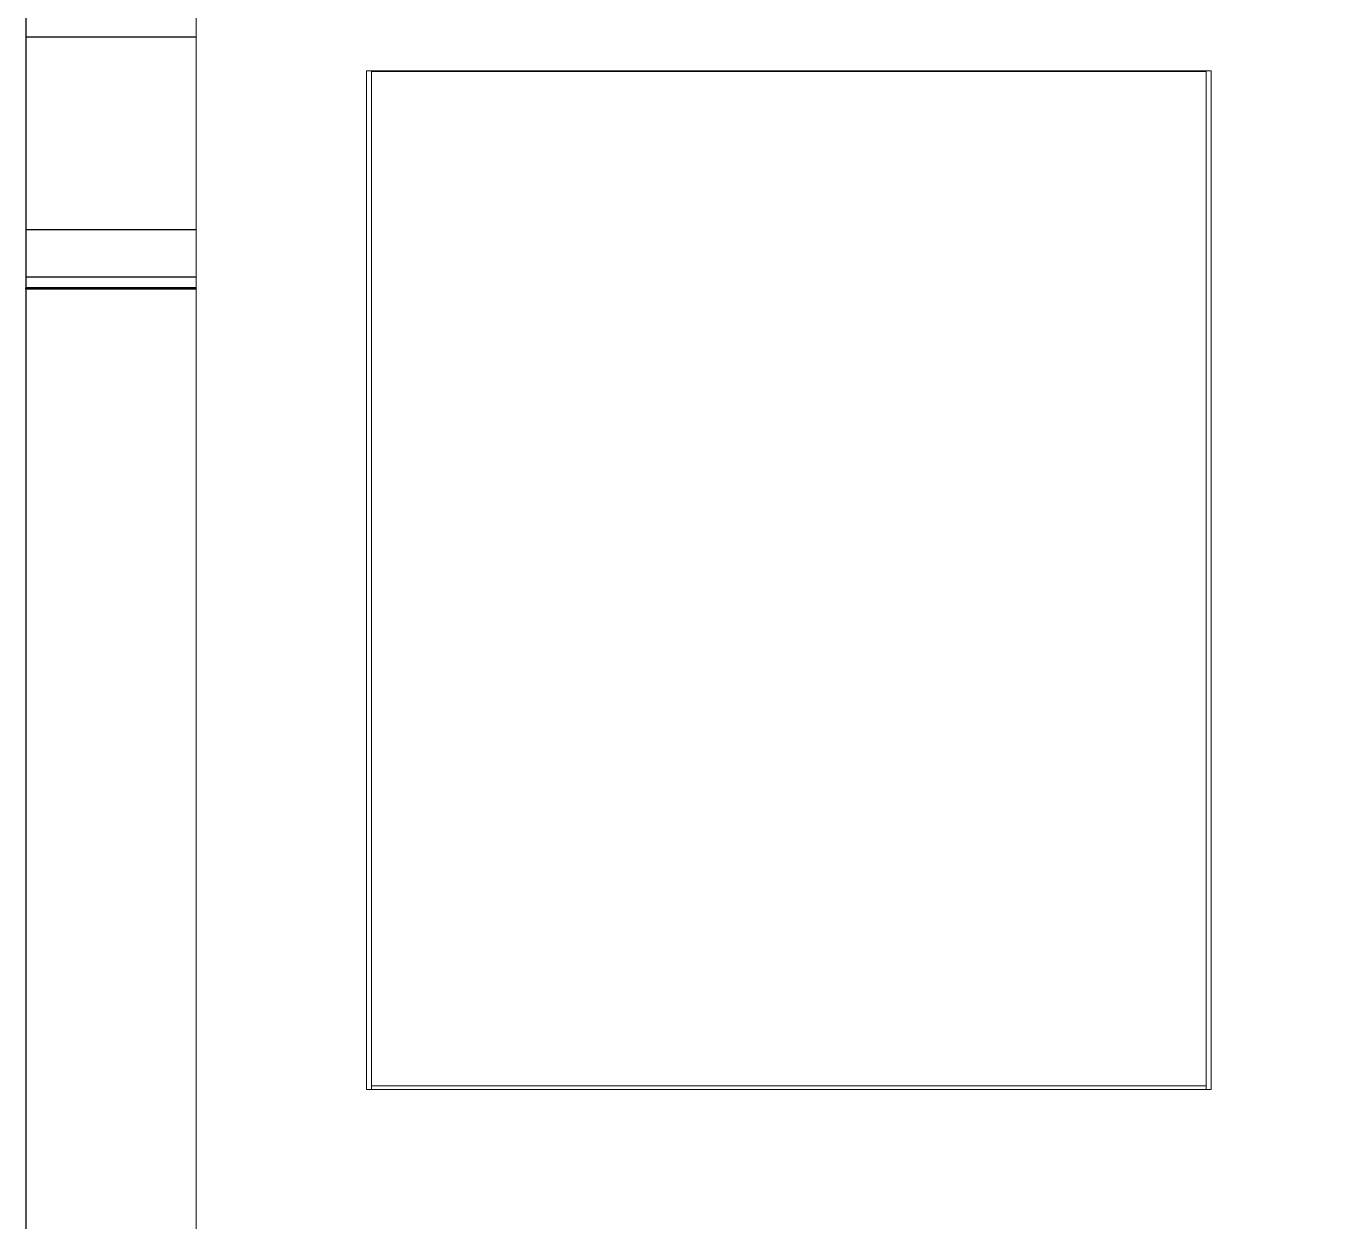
# Model space of a CAD drawing. Header units: millimetres. Extents: x 41350 to 54029, y 25852 to 34717.
# Drawn here: x 46874.4 to 46912.42, y 33514.54 to 33549.63 of the extents above; entities that cross this region are included whole.
import ezdxf

# ---------------------------------------------------------------- set-up
doc = ezdxf.new("R2010")
doc.units = ezdxf.units.MM
doc.set_wipeout_variables(frame=1)
doc.layers.add('! NO PLOT !', color=7, linetype='Continuous', true_color=0xff75dd, plot=False)
doc.layers.add('002-PI-Kabelska kanalica', color=150, linetype='Continuous')
doc.layers.add('004-PI-DIN Šina', color=3, linetype='Continuous')
doc.layers.add('SI-ORMAR-Oprema', color=30, linetype='Continuous', lineweight=5)

# ---------------------------------------------------------------- blocks, each defined once
blk = doc.blocks.new('*U554')
at = {"layer": '004-PI-DIN Šina'}
for p, q in [((-241.3, 57.789), (-241.3, 52.625)), ((-241.3, 52.625), (-241.3, 46.968)), ((45.323, 52.625), (-241.3, 52.625)), ((-241.3, 46.968), (-241.3, 45.572)), ((45.323, 46.968), (-241.3, 46.968)), ((-241.3, 45.572), (-241.3, 45.259)), ((45.323, 45.572), (-241.3, 45.572)), ((-241.3, 45.238), (-241.3, 45.259)), ((45.323, 45.259), (-241.3, 45.259)), ((-241.3, 45.238), (-241.3, 0)), ((-241.3, 45.238), (45.323, 45.238))]:
    blk.add_line(p, q, dxfattribs=at)
blk = doc.blocks.new('6ES7521-1BL00-0AB0')
at = {"layer": 'SI-ORMAR-Oprema'}
for p, q in [((-29.725, 48.929), (-29.725, 40.929)), ((-27.734, 48.929), (-29.725, 48.929)), ((-27.734, 48.929), (-27.734, 40.929)), ((-19.316, 48.929), (-19.316, 48.929)), ((-19.316, 48.929), (-17.4, 48.929)), ((-17.4, 48.929), (-19.316, 48.929)), ((-19.316, 48.929), (-19.316, 40.929)), ((-19.316, 46.433), (-27.734, 46.433)), ((-19.316, 40.929), (-29.725, 40.929)), ((-29.725, 40.929), (-29.725, 40.02)), ((-29.725, 40.02), (-29.725, 39.411)), ((-26.375, 40.02), (-29.725, 40.02)), ((-26.375, 40.02), (-26.375, 15.837)), ((-20.125, 37.279), (-20.125, 40.02)), ((-17.4, 40.02), (-20.125, 40.02)), ((-29.725, 38.929), (-29.725, 39.411)), ((-26.375, 39.411), (-29.725, 39.411)), ((-17.4, 39.411), (-20.125, 39.411)), ((-29.725, 38.929), (-29.725, 16.929)), ((-26.375, 38.929), (-29.725, 38.929)), ((-17.4, 38.929), (-20.125, 38.929)), ((-23.575, 29.431), (-23.575, 37.279)), ((-23.575, 37.279), (-22.375, 37.279)), ((-22.375, 37.279), (-22.375, 29.431)), ((-19.675, 37.279), (-20.125, 37.279)), ((-19.675, 18.579), (-19.675, 37.279)), ((-18.554, 36.979), (-18.554, 31.479)), ((-22.375, 29.431), (-23.575, 29.431)), ((-23.575, 18.581), (-23.575, 28.526)), ((-23.575, 28.526), (-22.375, 28.526)), ((-22.375, 28.526), (-22.375, 18.581)), ((-18.554, 18.979), (-18.554, 26.479)), ((-22.375, 18.581), (-23.575, 18.581)), ((-20.125, 15.837), (-20.125, 18.579)), ((-20.125, 18.579), (-19.675, 18.579)), ((-29.725, 16.929), (-29.725, 16.446)), ((-26.375, 16.929), (-29.725, 16.929)), ((-18.125, 16.929), (-20.125, 16.929)), ((-17.4, 16.929), (-18.125, 16.929)), ((-18.125, 16.8), (-18.125, 16.329)), ((-17.4, 16.8), (-18.125, 16.8)), ((-26.375, 16.446), (-29.725, 16.446)), ((-29.725, 16.446), (-29.725, 15.837)), ((-18.125, 16.446), (-20.125, 16.446)), ((-18.125, 16.329), (-18.125, -1.738)), ((-17.4, 16.329), (-18.125, 16.329)), ((-26.375, 15.837), (-29.725, 15.837)), ((-29.725, 15.837), (-29.725, 0.893)), ((-18.125, 15.837), (-20.125, 15.837))]:
    blk.add_line(p, q, dxfattribs=at)
for centre, start, end in [((-17.525, 36.979), 83.025, 180), ((-17.525, 31.479), 180, 276.975), ((-17.525, 26.479), 83.025, 180), ((-17.525, 18.979), 180, 276.975)]:
    blk.add_arc(centre, 1.029, start, end, dxfattribs=at)
blk.add_open_spline([(-18.125, 16.929), (-18.125, 16.929), (-18.125, 16.919), (-18.125, 16.876), (-18.125, 16.828), (-18.125, 16.8)], degree=3, dxfattribs=at)
blk = doc.blocks.new('6ES7513-1AM03-0AB0')
blk.add_wipeout([(-17.4, 66.85), (17.4, 66.85), (17.4, -80.15), (-17.4, -80.15)]).dxf.layer = 'SI-ORMAR-Oprema'
at = {"layer": 'SI-ORMAR-Oprema', "linetype": 'Continuous'}
for p, q in [((-17.4, 0), (-17.4, 56.125)), ((-12.4, 17.2), (-12.4, 47.1)), ((-12.4, 47.1), (12.4, 47.1)), ((-12.25, 47.082), (-12.25, 17.3)), ((12.25, 47.082), (-12.25, 47.082)), ((12.25, 47.082), (12.25, 17.3)), ((12.4, 47.1), (12.4, 17.2)), ((12.4, 17.2), (-12.4, 17.2)), ((12.25, 17.3), (-12.25, 17.3)), ((-12.25, 17.3), (-12.25, 17.2)), ((12.25, 17.3), (12.25, 17.2))]:
    blk.add_line(p, q, dxfattribs=at)
blk = doc.blocks.new('*U421')
at = {"layer": '002-PI-Kabelska kanalica'}
blk.add_line((-20, -100), (-20, 112), dxfattribs=at)

msp = doc.modelspace()

# ---------------------------------------------------------------- block references
at = {"layer": '! NO PLOT !'}
msp.add_blockref('*U554', (47115.697, 33496.678), dxfattribs=at)
at = {"rotation": 180}
msp.add_blockref('*U421', (46854.397, 33487.528), dxfattribs=at)

# ---------------------------------------------------------------- next in the draw order: block references
at = {"layer": '! NO PLOT !'}
msp.add_blockref('6ES7521-1BL00-0AB0', (46929.82, 33498.868), dxfattribs=at)

# ---------------------------------------------------------------- next in the draw order: block references
msp.add_blockref('6ES7513-1AM03-0AB0', (46896.795, 33501.208), dxfattribs=at)

doc.saveas('drawing.dxf')
